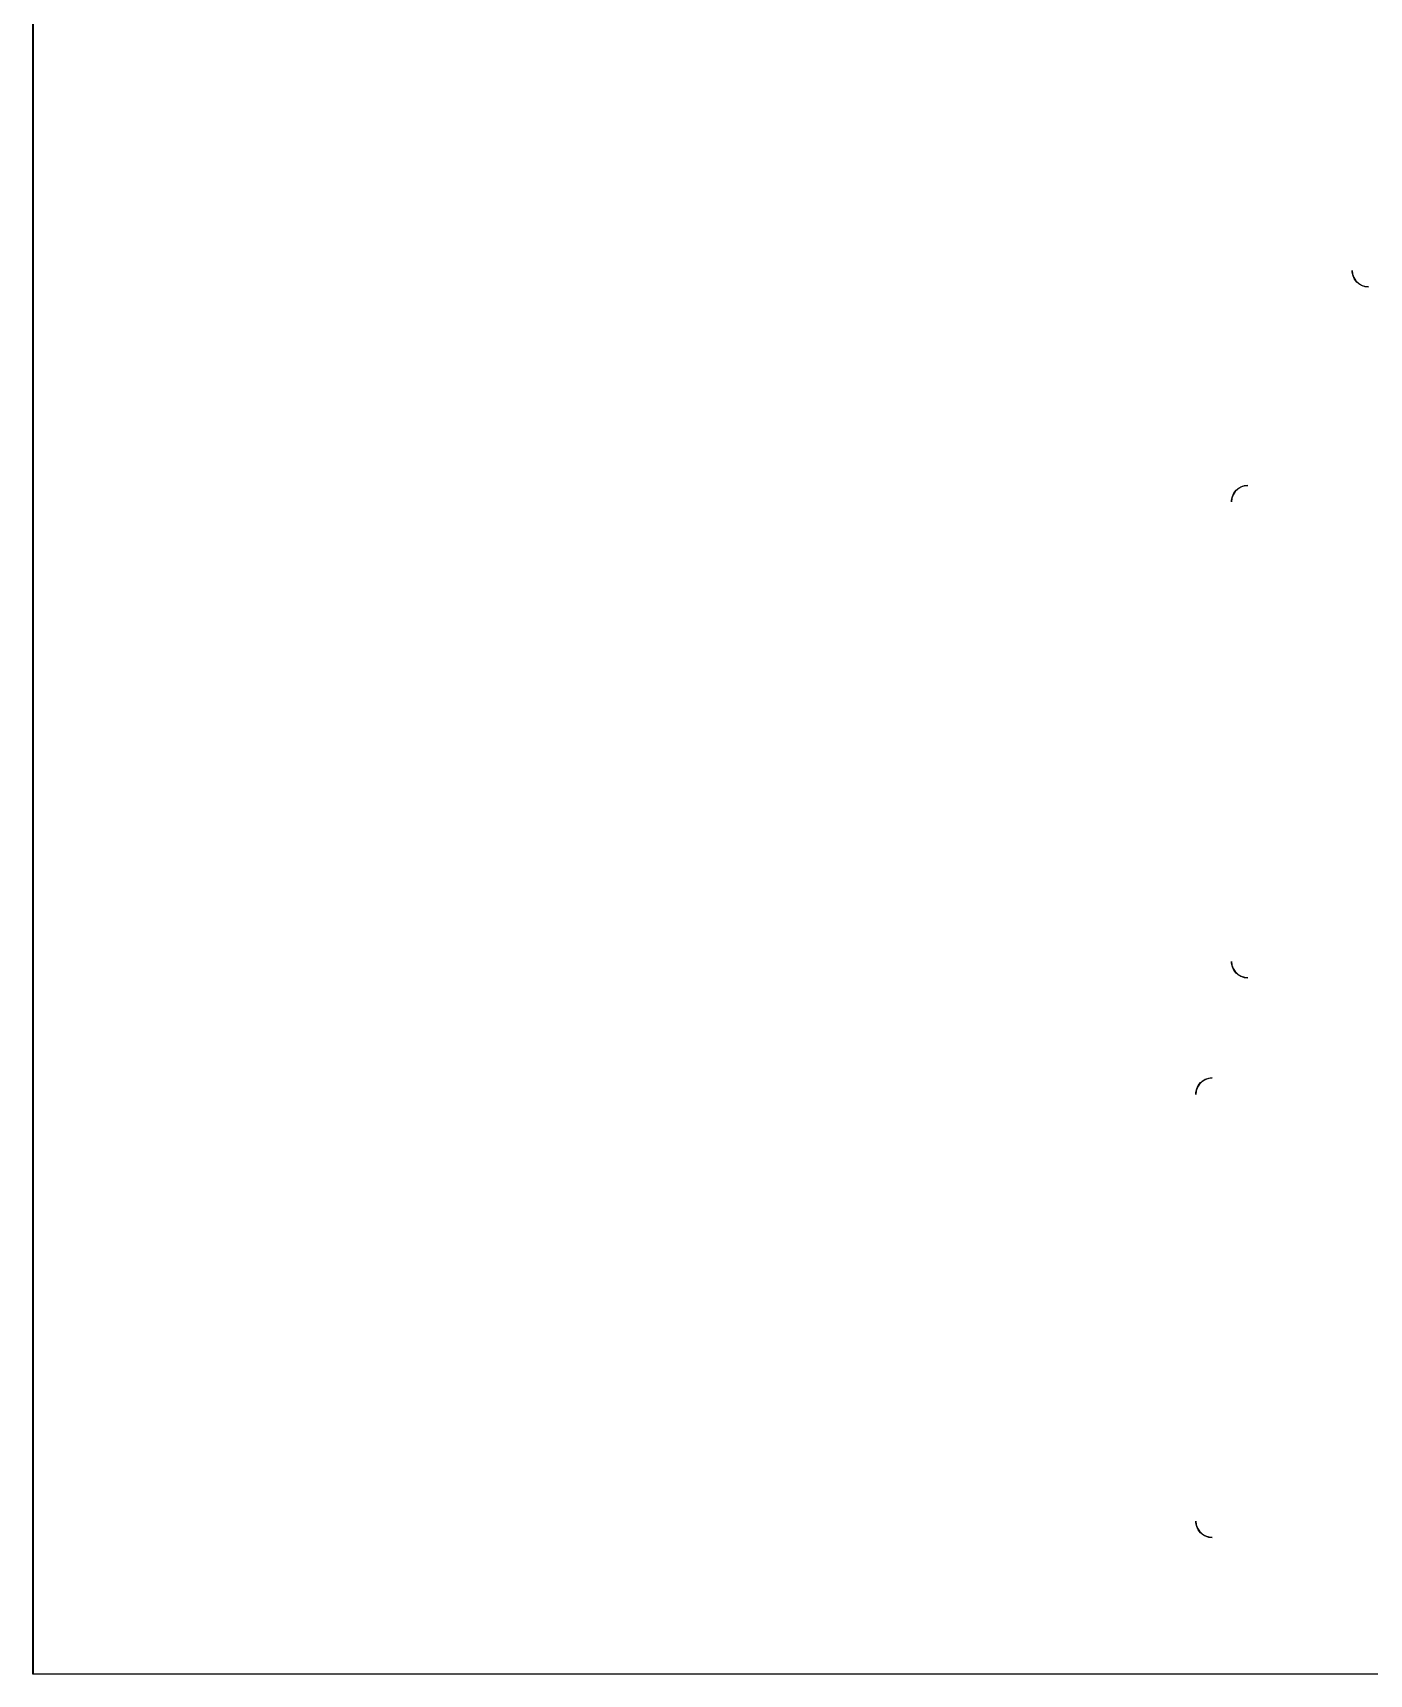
# Model space of a CAD drawing. Header units: millimetres. Extents: x -23 to 317, y -152 to -52.
# Drawn here: x -23.4 to 17.3, y -151.5 to -101.5 of the extents above; entities that cross this region are included whole.
import ezdxf

# ---------------------------------------------------------------- set-up
doc = ezdxf.new("R2010")
doc.units = ezdxf.units.MM
doc.layers.add('Edge.Cuts', color=40, linetype='CONTINUOUS', true_color=0xfabd2f)

msp = doc.modelspace()

# ---------------------------------------------------------------- linework, layer by layer
at = {"layer": 'Edge.Cuts', "linetype": 'CONTINUOUS'}
for p, q in [((-23.405, -151.54), (-23.405, -51.54)), ((-23.395, -51.545), (-23.395, -151.535)), ((16.793759, -108.836334), (16.79375, -108.78)), ((16.79375, -108.78), (16.806302, -108.891254)), ((16.818843, -108.946174), (16.793759, -108.836334)), ((16.806302, -108.891254), (16.84329, -108.996927)), ((16.867735, -109.04768), (16.818843, -108.946174)), ((16.84329, -108.996927), (16.90286, -109.091722)), ((16.937984, -109.135766), (16.867735, -109.04768)), ((16.90286, -109.091722), (16.982028, -109.17089)), ((17.02607, -109.206015), (16.937984, -109.135766)), ((16.982028, -109.17089), (17.076823, -109.23046)), ((17.127576, -109.254907), (17.02607, -109.206015)), ((17.076823, -109.23046), (17.182496, -109.267448)), ((17.237416, -109.279991), (17.127576, -109.254907)), ((17.182496, -109.267448), (17.29375, -109.28)), ((17.29375, -109.28), (17.237416, -109.279991)), ((13.192209, -115.562301), (13.26246, -115.47421)), ((13.306505, -115.439085), (13.227335, -115.518255)), ((13.26246, -115.47421), (13.350551, -115.403959)), ((13.401308, -115.379516), (13.306505, -115.439085)), ((13.350551, -115.403959), (13.452066, -115.355072)), ((13.50699, -115.342536), (13.401308, -115.379516)), ((13.452066, -115.355072), (13.561914, -115.33)), ((13.61825, -115.33), (13.50699, -115.342536)), ((13.561914, -115.33), (13.61825, -115.33)), ((13.11825, -115.773664), (13.143322, -115.663816)), ((13.130786, -115.71874), (13.11825, -115.83)), ((13.11825, -115.83), (13.11825, -115.773664)), ((13.167766, -115.613058), (13.130786, -115.71874)), ((13.143322, -115.663816), (13.192209, -115.562301)), ((13.227335, -115.518255), (13.167766, -115.613058)), ((13.11825, -129.886336), (13.11825, -129.83)), ((13.11825, -129.83), (13.130786, -129.94126)), ((13.143322, -129.996184), (13.11825, -129.886336)), ((13.130786, -129.94126), (13.167766, -130.046942)), ((13.192209, -130.097699), (13.143322, -129.996184)), ((13.167766, -130.046942), (13.227335, -130.141745)), ((13.26246, -130.18579), (13.192209, -130.097699)), ((13.227335, -130.141745), (13.306505, -130.220915)), ((13.350551, -130.256041), (13.26246, -130.18579)), ((13.306505, -130.220915), (13.401308, -130.280484)), ((13.452066, -130.304928), (13.350551, -130.256041)), ((13.401308, -130.280484), (13.50699, -130.317464)), ((13.561914, -130.33), (13.452066, -130.304928)), ((13.50699, -130.317464), (13.61825, -130.33)), ((13.61825, -130.33), (13.561914, -130.33)), ((12.219505, -133.489085), (12.140335, -133.568255)), ((12.17546, -133.52421), (12.263551, -133.453959)), ((12.314308, -133.429516), (12.219505, -133.489085)), ((12.263551, -133.453959), (12.365066, -133.405072)), ((12.41999, -133.392536), (12.314308, -133.429516)), ((12.365066, -133.405072), (12.474914, -133.38)), ((12.53125, -133.38), (12.41999, -133.392536)), ((12.474914, -133.38), (12.53125, -133.38)), ((12.03125, -133.823664), (12.056322, -133.713816)), ((12.043786, -133.76874), (12.03125, -133.88)), ((12.03125, -133.88), (12.03125, -133.823664)), ((12.080766, -133.663058), (12.043786, -133.76874)), ((12.056322, -133.713816), (12.105209, -133.612301)), ((12.140335, -133.568255), (12.080766, -133.663058)), ((12.105209, -133.612301), (12.17546, -133.52421)), ((12.03125, -146.936336), (12.03125, -146.88)), ((12.03125, -146.88), (12.043786, -146.99126)), ((12.056322, -147.046184), (12.03125, -146.936336)), ((12.043786, -146.99126), (12.080766, -147.096942)), ((12.105209, -147.147699), (12.056322, -147.046184)), ((12.080766, -147.096942), (12.140335, -147.191745)), ((12.17546, -147.23579), (12.105209, -147.147699)), ((12.140335, -147.191745), (12.219505, -147.270915)), ((12.263551, -147.306041), (12.17546, -147.23579)), ((12.219505, -147.270915), (12.314308, -147.330484)), ((12.365066, -147.354928), (12.263551, -147.306041)), ((12.314308, -147.330484), (12.41999, -147.367464)), ((12.474914, -147.38), (12.365066, -147.354928)), ((12.41999, -147.367464), (12.53125, -147.38)), ((12.53125, -147.38), (12.474914, -147.38)), ((-23.404619, -151.541913), (-23.405, -151.54)), ((-23.401913, -151.544619), (-23.404619, -151.541913)), ((-23.4, -151.545), (-23.401913, -151.544619)), ((317.4, -151.545), (-23.4, -151.545)), ((-23.395, -151.535), (317.395, -151.535))]:
    msp.add_line(p, q, dxfattribs=at)

doc.saveas('drawing.dxf')
